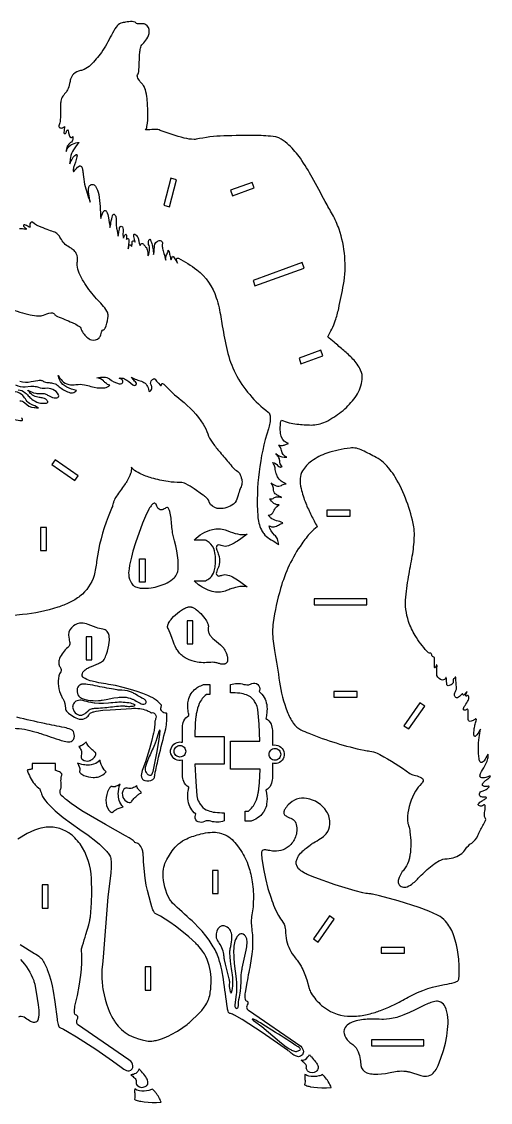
# Model space of a CAD drawing. Extents: x -302 to 369, y -187 to 441.
# Drawn here: x 128 to 369, y -182 to 375 of the extents above; entities that cross this region are included whole.
import ezdxf

# ---------------------------------------------------------------- set-up
doc = ezdxf.new("R2010")
doc.units = 0
doc.header["$MEASUREMENT"] = 0
doc.layers.get('0').update_dxf_attribs({"linetype": 'CONTINUOUS'})

msp = doc.modelspace()

# ---------------------------------------------------------------- linework, layer by layer
for points in [[(208.22, 250.68, -0.040772), (207.74, 252.73, -0.462979), (208.24, 253.35, -0.128791), (208.78, 253.26, -0.049562), (218.21, 247.27, -0.147565), (228.24, 232.89, -0.025581), (229.66, 227.66, -0.013372), (231.35, 218.41, 0.015224), (233.8, 205.63, 0.057868), (238.09, 193.83, 0.111184), (255, 173.87, -0.200682), (256, 172.01, -0.073309), (255.78, 168.2, -0.029023), (255.06, 165.31, 0.090055), (249.55, 120.4, 0.106437), (251.5, 113.24, 0.043726), (252.67, 111.25, 0.097324), (255.64, 108.65, -0.029783), (259.22, 106.4, -0.018141), (260.33, 105.53, 0.085694), (259.74, 108.51, 0.113279), (258.26, 110.55, -0.172395), (255.49, 115.21, 0.15305), (255.9, 115.07, 0.082138), (257.48, 114.76, 0.051844), (258.02, 114.81, 0.06517), (260.32, 115.69, -0.010374), (262.51, 116.82, 0.067193), (259.18, 117.94, -0.126116), (256.24, 119.42, -0.021172), (254.99, 120.7, 0.219053), (257.29, 121.94, 0.049125), (258.02, 123.37, -0.105175), (259.72, 125.46, -0.031883), (260.59, 126.1, -0.144272), (258.15, 126.64, -0.051908), (257.78, 126.93, -0.010503), (255.59, 129.18, 0.144221), (257.53, 129.4, 0.053539), (258.29, 129.91, -0.166104), (260.05, 130.27, -0.03772), (261.78, 129.97, -0.044542), (260.92, 130.38, -0.011487), (259.19, 131.38, -0.240347), (257.78, 133.72, 0.139622), (256.48, 137.44, 0.089887), (259.02, 135.86, 0.217327), (261.8, 136.14, -0.074916), (263.61, 136.91, -0.04447), (264.26, 137, -0.202975), (259.74, 140.61, -0.053822), (259.11, 142.31, -0.017577), (258.49, 145.11, 0.065788), (257.72, 147.23, 0.038588), (257.21, 147.98, -0.213749), (259.9, 146.28, 0.180505), (261.06, 145.61, 0.085795), (261.51, 145.64, 0.055747), (262.19, 145.88, -0.16982), (261, 147.78, -0.029013), (260.94, 148.82, 0.124388), (260.23, 150.8, 0.037477), (258.94, 152.53, 0.172299), (263.25, 150.6, 0.069621), (264.57, 150.72, -0.260544), (261.81, 154.07, 0.145007), (260.28, 156.9, 0.032657), (262, 156.7, 0.101739), (263.6, 157.04, -0.015311), (265.35, 157.77, -0.229171), (261.89, 160.93, -0.079183), (261.26, 163.67, -0.057845), (261.39, 168.39, -0.068263), (261.82, 169.83, 0.086745), (269.8, 167.73, 0.019665), (277.09, 167.26, 0.11819), (284.42, 168.86, 0.027778), (286.75, 170.1, 0.043529), (294.4, 175.58, 0.06709), (300.37, 182.45, 0.10947), (303.4, 190.8, 0.136956), (302.58, 195.55, 0.081604), (298.62, 201.25, 0.024966), (293.88, 205.71, 0.004518), (288.89, 209.91, -0.009427), (285.61, 212.76, 0.05985), (289.52, 220.97, 0.033488), (291.28, 227.34, 0.004868), (293.78, 239.7, 0.12504), (291.46, 268.26, 0.042419), (288.07, 275.76, 0.00249), (284.33, 282.47, -0.002268), (277.68, 294.78, 0.032317), (271.53, 304.75, 0.039698), (265.68, 311.6, 0.056565), (261.69, 314.64, 0.125464), (256.08, 316.17, -0.009386), (251.37, 316.48, 0.014605), (249.01, 316.55, 0.007702), (232.09, 316.28, 0.046505), (217.87, 314.54, -0.040768), (216.83, 314.47, -0.048831), (211.78, 315.19, -0.03478), (199.39, 319.17, 0.10837), (196.89, 319.64, 0.01146), (193.11, 319.38, -0.017336), (191.71, 319.36, 0.129207), (192.5, 321.15, 0.047421), (193, 327.78, 0.025874), (192.58, 335.51, 0.033105), (191.7, 340.16, 0.076913), (190.7, 342.35, 0.036415), (189.61, 343.6, -0.052159), (187.81, 346.14, -0.291498), (187.95, 348.31, 0.100968), (188.38, 349.8, 0.019815), (188.44, 351.58, -0.005973), (188.82, 359.15, -0.016783), (189.17, 361.5, -0.161306), (190.32, 363.66, 0.089163), (192.47, 366.38, 0.127736), (193.73, 370.08, 0.279506), (191.81, 373.68, 0.112324), (190.23, 374.16, 0.051412), (188.34, 374.03, -0.16524), (187.15, 374.24, -0.092947), (186.7, 374.74, 0.125953), (186.28, 375, 0.057677), (184.96, 375.2, 0.067401), (181.53, 374.96, 0.026223), (179.13, 374.38, 0.177324), (176.71, 372.43, 0.037854), (174.23, 368.28, -0.038532), (169.08, 359.38, -0.049801), (163.48, 352.83, -0.077668), (160.15, 350.54, -0.055971), (158.33, 350.01, 0.130894), (154.76, 348.13, 0.127166), (153.23, 345.6, 0.038662), (152.72, 343.24, -0.075245), (151.59, 340.02, -0.030197), (151.01, 339.09, -0.007341), (149.21, 336.8, 0.135954), (148.19, 334.26, 0.026991), (148.09, 333.12), (148.07, 327.93, -0.031564), (147.8, 323.65, -0.056242), (147.21, 321.47, 0.272827), (147.32, 320.76, 0.229465), (148.98, 320.4, 0.099194), (149.44, 320.66, -0.031572), (150, 321.1, -0.080858), (149.92, 319.7, 0.013761), (149.75, 318.22, 0.20006), (149.95, 317.58, 0.432905), (150.71, 317.72, 0.063666), (151.28, 319.11, -0.247859), (151.65, 319.47, -0.082897), (152.04, 318.26, 0.030457), (152.53, 316.51, 0.051747), (152.95, 315.71, 0.306496), (153.66, 315.52, 0.173615), (154.3, 315.98, -0.060536), (154.27, 314.05, -0.169479), (153.68, 313.12, 0.145464), (151.87, 311.51, 0.128949), (150.93, 309.02, 0.052774), (150.95, 308.26, -0.109176), (152.35, 310.86, -0.117563), (154.18, 312.08, -0.084076), (157.62, 312.97, 0.033272), (154.66, 309.18, 0.101105), (153.15, 305.23, 0.029524), (152.82, 301.99, -0.018868), (154.16, 304.73, -0.124912), (155.83, 306.54, -0.133567), (156.32, 306.7, -0.211507), (156.48, 306.59, -0.143071), (156.49, 305.48, -0.009734), (154.77, 299.99, 0.110694), (154.64, 297.93, 0.132252), (154.97, 298.18, -0.063855), (157.55, 300.74, -0.459191), (158.77, 300.49, -0.075498), (159.36, 298.89, -0.027738), (159.73, 296.43, 0.018906), (160.45, 291.45, 0.042026), (163.34, 282.17, -0.016788), (162.53, 286.41, -0.048138), (162.43, 288.91, -0.09246), (162.82, 290.33, -0.227671), (164.19, 291.33, -0.189015), (165.26, 291.03, -0.088625), (165.95, 290.36, -0.11703), (167.69, 286.11, -0.021319), (168.36, 279.92, -0.00174), (168.75, 273.71, -0.062294), (169.99, 277.18, -0.121512), (170.6, 277.81, -0.361151), (171.49, 277.62, -0.073956), (171.68, 277.35, -0.067967), (172.72, 274.1, -0.015404), (173.49, 269.14, 0.039815), (173.87, 270.67, -0.026904), (174.57, 274.48, -0.022071), (174.92, 275.57, -0.271564), (175.42, 276, -0.186502), (175.63, 275.94, -0.174188), (176.55, 274.44, -0.078441), (176.64, 272.65, 0.041838), (176.67, 270.42, 0.021178), (176.97, 268.21), (177.65, 264.55, 0.047984), (177.87, 265.6, 0.008778), (178.31, 268.23, -0.090626), (178.71, 269.39, -0.520928), (179.9, 269.38, -0.126081), (180.23, 268.09, -0.004085), (180.15, 265.19, 0.095126), (180.41, 263.66, -0.045265), (181.02, 264.76, -0.042376), (181.4, 265.39, -0.123571), (181.68, 265.58, -0.31691), (181.83, 265.49, -0.125343), (182.03, 264.68), (181.99, 262.98, -0.149927), (182.51, 263.42, -0.353541), (183, 263.24, -0.139967), (183.15, 262.6, -0.018029), (182.91, 258.06, -0.091352), (183.08, 259.23, -0.081701), (183.32, 259.98, -0.428919), (184.13, 260.08, -0.061096), (184.79, 259.3, -0.016896), (184.92, 261.68, -0.41913), (185.62, 262.27, -0.136339), (185.89, 262.14, -0.037085), (186.51, 261.5, -0.01849), (185.79, 264.52, -0.040065), (185.73, 265.29, -0.535475), (186.3, 265.58, -0.054893), (187.19, 264.91, -0.124886), (188.1, 263.09, -0.009056), (188.46, 261.34, 0.07693), (189.07, 259.79, -0.132825), (189.49, 260.7, -0.352835), (190.28, 260.79, -0.117362), (190.69, 260.44, 0.007817), (191.83, 259.2, -0.158132), (192.84, 256.96, -0.027287), (192.95, 255.48, 0.016373), (193.01, 254.5, 0.070756), (193.44, 255.23, 0.139796), (193.77, 259.13, 0.017005), (193.38, 260.33, -0.232909), (193.95, 263.12, -0.098984), (195.03, 260.81, -0.027964), (195.54, 258.28, -0.008174), (195.92, 255.18, 0.130097), (196.23, 256.33, -0.024215), (196.32, 257.91, -0.00918), (196.37, 259.43, -0.308176), (198.84, 262.4, -0.452621), (200.48, 261.21, -0.047988), (200.42, 260.25, 0.071036), (200.6, 258.29, 0.016355), (201.3, 255.73, -0.004463), (202.19, 252.31, -0.087575), (202.34, 254.45, -0.104557), (202.95, 255.59, 0.158869), (203.49, 257.48, -0.06344), (204.22, 255.4, -0.013544), (204.69, 252.88, 0.155344), (204.93, 252.5, 0.139595), (205.42, 253.33, -0.042289), (205.74, 254.25, -0.17433), (206.27, 253.9, -0.053857), (207.5, 251.89, 0.018107)], [(339.2, 48.76, 0.086356), (338.95, 49.54, 0.337845), (338.57, 49.71, -0.194882), (337.54, 49.88, -0.079992), (336.72, 50.61, -0.042199), (330.67, 58.71, -0.052481), (327.28, 65.94, -0.103803), (325.83, 78.57, -0.01828), (327.5, 90.48, 0.003073), (329.41, 100.93, 0.037001), (330.25, 110.36, 0.040576), (329.92, 114.85, 0.086335), (320.41, 140.36, 0.06807), (314.37, 147.9, 0.06038), (310.65, 150.55, -0.000932), (303.55, 154.18, 0.141066), (297.11, 155.39, 0.050121), (285.2, 152.72, 0.06881), (277.31, 148.67, 0.095874), (272.64, 143.65, 0.122932), (271.45, 139.67, 0.069334), (271.92, 134.46, 0.042064), (274.29, 126.99, 0.023047), (277.15, 120.71, 0.002463), (280.17, 114.85, 0.039646), (276.86, 111.79, 0.037624), (272.26, 106.03, 0.083391), (261.31, 82.92, 0.033792), (257.56, 65.46, 0.067328), (257.55, 55.8, 0.010804), (258.28, 51.02, -0.005879), (260.79, 34.75, 0.051129), (264.73, 19.52, 0.061528), (267.91, 13.49, 0.120391), (271.86, 10.09, -0.003044), (275.84, 8.35, 0.042915), (304.38, -0.44, 0.030365), (307.35, -0.83, -0.07845), (311.13, -1.96, -0.016281), (312.51, -2.64, -0.037843), (327.84, -12.34, 0.05744), (329.38, -13.12, 0.029234), (330.85, -13.47, -0.063016), (334, -14.63, -0.447657), (334.51, -16.88, -0.070386), (333.88, -17.63, 0.081348), (330.83, -21.51, 0.099098), (326.7, -34.43, 0.075183), (326.85, -37.71, 0.019962), (327.31, -39.26, -0.041804), (327.96, -42.45, -0.068183), (328, -54.49, -0.017113), (327.62, -56.58, -0.099956), (325.51, -61.04, 0.006711), (324.04, -63, 0.064491), (322.03, -66.99, 0.166516), (322.06, -69.19, 0.225805), (324.02, -70.84, 0.161223), (326.49, -70.76, 0.089089), (329.71, -68.84, 0.021989), (333.77, -64.86, -0.033319), (340.21, -59.19, -0.027573), (342.86, -57.46, -0.114948), (347.1, -56.32, 0.170905), (354.69, -53.59, 0.075307), (356.67, -51.33, -0.108607), (359.77, -48.26, 0.135637), (362.97, -44.4, -0.011252), (364.08, -41.76, -0.030948), (365.51, -39.28, 0.035434), (366.89, -36.6, 0.194784), (366.95, -35.52, 0.078382), (366.54, -34.99, -0.148321), (366.3, -34.14, -0.04338), (366.7, -31.02, 0.054055), (366.77, -29.2, 0.320944), (366.32, -28.59, 0.237531), (365.85, -28.74, -0.2564), (363.72, -29.1, -0.162597), (363.11, -28.59, -0.258488), (363.13, -28.18, -0.09509), (364.04, -27.24, -0.031192), (365.49, -26.27, 0.013014), (367.1, -25.25, 0.081454), (367.46, -24.9, 0.232193), (367.47, -24.76, 0.137334), (367.13, -24.67, -0.062668), (364.8, -24.49, -0.056573), (364.31, -24.29, -0.204894), (363.81, -23.4, -0.14375), (363.91, -22.3, -0.179055), (364.68, -21.68, 0.006521), (366.57, -21.02, 0.159185), (368.72, -19.27, 0.237216), (368.7, -19.08, 0.191124), (368.23, -19.01, -0.05313), (366.43, -19.18, -0.269455), (365.39, -18.54, -0.217237), (365.4, -17.79, -0.068876), (365.94, -16.96, -0.045572), (367.26, -15.77, 0.011009), (368.75, -14.6, 0.043771), (369.31, -14.07, 0.150407), (369.39, -13.8, 0.289985), (369.31, -13.72, 0.175728), (368.73, -13.79, -0.053935), (366.38, -14.58, -0.089763), (364.93, -14.58, -0.148469), (364.22, -14.12, -0.096531), (364.05, -13.78, -0.109293), (364.19, -12.84, -0.053312), (364.84, -11.44, 0.004604), (367.09, -7.45, 0.053511), (368.15, -4.64, 0.075411), (368.32, -2.5, 0.271934), (367.99, -2.69, -0.030385), (366.16, -5.81, -0.092341), (365.32, -6.62, -0.142053), (364.64, -6.78, -0.183072), (364.25, -6.56, -0.144834), (363.54, -4.84, -0.067129), (363.62, 6.15, -0.004602), (364.29, 10.49, -0.041938), (362.41, 7.49, -0.02449), (361.9, 6.92, -0.072328), (361.53, 6.66, -0.41057), (360.99, 6.94, -0.130269), (360.83, 8.19, -0.027395), (361.06, 9.55, 0.062135), (361.13, 10.75, -0.061353), (361.64, 13.07, 0.031194), (361.88, 14.3, -0.033644), (362.18, 15.36, 0.64095), (361.77, 15.7, -0.016149), (360.45, 14.9, -0.044291), (359.54, 14.51, -0.187926), (358.55, 14.57, -0.147354), (358.18, 14.96, -0.099038), (357.91, 15.99, -0.036594), (358, 18.51, 0.035722), (358.01, 19.97, 0.119773), (357.73, 20.65, 0.214699), (357.49, 20.73, 0.118191), (356.87, 20.47, -0.083252), (356.18, 20.24, -0.505904), (355.5, 21.06, -0.092778), (355.92, 22.06, 0.003161), (357.69, 24.76, 0.112099), (358.37, 26.65, 0.148471), (358.15, 27.55, 0.326869), (357.54, 27.75, 0.046284), (357.02, 27.54, -0.666499), (356.69, 27.9, -0.012637), (357.23, 29.32, 0.035099), (357.36, 29.83, 0.01044), (356.16, 28.41, -0.104102), (355.66, 28.07, -0.496762), (355.22, 28.43, 0.64235), (354.84, 28.6, 0.039343), (353.48, 27.36, -0.099094), (352.38, 26.62, -0.208673), (351.57, 26.72, -0.240867), (350.92, 28.3, -0.130699), (351.38, 29.88, 0.16417), (351.95, 32.32, -0.041162), (351.64, 36.63, 0.075174), (351.58, 37.13, 0.085682), (351.48, 37.35, 0.237243), (351.34, 37.28, -0.113095), (350.68, 36.64, 0.287432), (350.28, 35.17, -0.265086), (349.64, 33.64, -0.144657), (347.72, 32.84, -0.387544), (347.05, 33.36, -0.036245), (346.86, 35.03, -0.018682), (346.75, 36.58, 0.119524), (346.56, 37.14, 0.125931), (346.4, 36.97, -0.361933), (344.75, 35.8, -0.325859), (341.9, 38.14, -0.055794), (341.82, 38.76, -0.009752), (341.91, 43.05, 0.093109), (341.74, 43.69, 0.252178), (341.6, 43.51, 0.029117), (341.25, 42.83, -0.123455), (340.93, 42.06, -0.243845), (340.77, 42.02, -0.247592), (340.59, 42.39, -0.014941), (340.58, 45.17, 0.008216), (340.58, 47.46, -0.279785), (339.4, 48.23, -0.066013)], [(197.2, 126.38, 0.21732), (196.63, 126.89, 0.21732), (195.87, 126.8, 0.097879), (194.65, 125.59, 0.035971), (193.26, 123.34), (192.27, 121.39), (190.27, 116.74), (186.63, 106.54), (185.3, 102.17), (184.51, 99.08), (183.62, 94.98), (183.29, 93.16, 0.087543), (183.28, 89.01, 0.129432), (185.32, 84.77, 0.107896), (186.69, 83.86, 0.070374), (189.1, 83.23, 0.066219), (194.62, 83.35, 0.080471), (202.87, 85.88, 0.075776), (206.52, 88.45, 0.092825), (208.12, 90.84, 0.044216), (208.39, 91.78, 0.049524), (208.67, 95.43), (208.58, 97.58), (208.34, 99.91), (207.95, 102.37), (207.43, 104.92), (206.79, 107.53), (205.98, 110.3, -0.034943), (205.73, 111.64, -0.002177), (204.92, 119.25, 0.032122), (204.27, 122.75, 0.058736), (203.65, 124.24, 0.118694), (203.15, 124.73, 0.282715), (202.31, 124.63, -0.084465), (200.44, 123.53, -0.311209), (198.37, 124.2, -0.057135), (198.03, 124.7), (197.66, 125.41, 0.030593)], [(216.8, 107.92, -0.137942), (226.33, 113.44, -0.136379), (232.86, 113.18, 0.024005), (237.94, 111.38, 0.085593), (242.73, 110.81, 0.030997), (244.2, 111.01), (240.83, 108.54), (239.11, 107.35, -0.015444), (236.83, 105.97, -0.069504), (233.64, 104.78, -0.147106), (230.83, 105.14, 0.043035), (229.59, 105.44, 0.275288), (228.56, 104.93, 0.187531), (228.24, 103.86, 0.049446), (228.35, 103.34, 0.007367), (229.28, 100.92, -0.124061), (229.64, 95.22, -0.034628), (229.3, 93.92, 0.016532), (228.28, 91.3, 0.346007), (229.08, 89.48, 0.15317), (229.71, 89.43, 0.060378), (231.24, 89.88, -0.154569), (234.18, 89.93, -0.066404), (237.42, 88.54), (239.11, 87.49), (240.83, 86.31), (244.2, 83.84, 0.107399), (239.06, 83.73, 0.034356), (235.24, 82.58, -0.005535), (232.86, 81.66, -0.144527), (226.17, 81.48, -0.114737), (218.22, 85.66, -0.021255), (216.84, 86.92), (222.62, 86.92, 0.057297), (225, 88.47, 0.1439), (227.18, 91.91, 0.051329), (227.72, 94.67, 0.080463), (227.32, 102.35, 0.172422), (224.5, 106.76, 0.033523), (222.62, 107.92)], [(153.7, 62.77, 0.265864), (152.24, 57.63, -0.021325), (152.8, 55.07, -0.279523), (151.81, 52.59, 0.131145), (147.53, 46.86, 0.087249), (147.11, 44.41, 0.119528), (147.6, 42.71, -0.067133), (148.27, 41.28, -0.222096), (148.12, 40.02, 0.101464), (147.22, 38.01, 0.176458), (148.54, 27.43, 0.017902), (149.35, 25.93, -0.12328), (150.52, 21.36, 0.210939), (151.48, 19.35, 0.089439), (157.63, 15.54, 0.075611), (160.1, 15.83, 0.141549), (162.17, 17.23, 0.034904), (162.91, 18.31, -0.122071), (163.69, 18.88, -0.051429), (165.24, 19.42, -0.03311), (169.85, 20.18), (173.51, 20.5), (184.55, 21.12, -0.069788), (188.84, 21.06, -0.051591), (192.25, 20.2, -0.045609), (194.03, 19.32, 0.070309), (194.57, 18.98, 0.111182), (194.94, 18.93), (195.46, 19.01, -0.202789), (196.18, 18.71, -0.085052), (197.08, 17.56, -0.184723), (197.12, 16.12, 0.016251), (196.6, 14.5, 0.040121), (196.58, 13.52, -0.030737), (196.27, 10.32, -0.0172), (195.81, 7.83), (194.93, 4.09), (193.87, 0.32), (191.73, -6.31), (190.37, -10.01, 0.099809), (189.62, -13.5, 0.109207), (189.99, -14.96, 0.205628), (191.39, -16.03, 0.208435), (195.58, -15.5, 0.248484), (196.45, -13.97, -0.012531), (196.84, -11.72, -0.002973), (198.53, -3.99, -0.001302), (202.21, 10.65, 0.052258), (202.71, 14.63), (202.71, 18.51, 0.222753), (202.66, 18.69, 0.222753), (202.48, 18.77, -0.273665), (200.24, 19.71, -0.080036), (199.76, 20.57, -0.171922), (199.9, 22.14, 0.11003), (199.98, 22.81, 0.137324), (199.84, 23.08, 0.047058), (196.3, 26.15, 0.041018), (194.77, 27.01), (192.9, 27.85), (190.45, 28.84), (187.49, 29.89), (184.09, 30.96), (180.35, 31.99), (176.33, 32.89, -0.001165), (166.54, 34.61), (164.31, 35.15, -0.055267), (160.65, 36.5, -0.089319), (159.46, 37.44, -0.217651), (159.18, 38.66, -0.170562), (160.28, 40.67, -0.067985), (162.11, 41.97, -0.023828), (163.9, 42.84), (167.57, 44.34, 0.06274), (169.63, 45.46, 0.097923), (170.46, 46.43, 0.046786), (171.69, 49.12, 0.061025), (173.14, 55.24, 0.069971), (173, 58.77, 0.10968), (172.07, 60.8, 0.193431), (169.82, 62.01, -0.048841), (166.41, 62.87), (162.25, 64.41, 0.074685), (158.86, 65.14, 0.184525), (154.63, 63.65, 0.032865)], [(156.56, 29.67, 0.235984), (158.01, 26.98, 0.067837), (159.61, 26.15, 0.044997), (162.13, 25.48, 0.06628), (167.53, 25.2, 0.018227), (169.54, 25.43), (171.5, 25.77), (175.43, 26.54), (177.46, 26.84, -0.040379), (180.65, 26.99, -0.089621), (184.97, 26, -0.023478), (186.32, 25.36, 0.010201), (188.99, 23.8, 0.085271), (190.28, 23.31, 0.177386), (191.65, 23.49, 0.212729), (192.16, 24.21, 0.212729), (191.97, 25.07, 0.13471), (190.85, 26.05, 0.014065), (189.85, 26.52, -0.025067), (187.2, 28.1, 0.025747), (185.39, 29.12, 0.11332), (179.59, 30.5, -0.027483), (177.17, 30.7), (174.24, 31.17, 0.001845), (164.59, 33.07), (161.84, 33.51, 0.022584), (160.17, 33.66, 0.06903), (158.79, 33.58, 0.071512), (158.42, 33.44, 0.116018), (156.94, 32.19, 0.169714), (156.51, 30.42, 0.013174)], [(217.24, -7.65), (217.62, -16.5), (218.25, -23.99, 0.102496), (219.35, -27.17, 0.030802), (220.6, -29.07, 0.13947), (224.06, -31.55, 0.060504), (227.62, -32.38, 0.031161), (232.34, -32.62), (232.34, -36.88, -0.157017), (225.46, -37.01, 0.035508), (223.89, -36.73, 0.137191), (222.1, -37.11, -0.223616), (218.97, -37.36, -0.331314), (217.35, -34.61, -0.077159), (217.67, -33.24, -0.196314), (213.73, -26.54, -0.079424), (213.81, -21.18, -0.019507), (214.16, -19.41, -0.181595), (211.49, -16.48, -0.077993), (210.79, -13.35), (210.81, -5.57, -0.410058), (204.91, -2.31, -0.410058), (208.08, 3.64, -0.144622), (210.81, 3.68), (210.79, 11.46, -0.081971), (211.54, 14.72, -0.173688), (214.16, 17.52, -0.020262), (213.71, 19.96, -0.085073), (213.87, 25.45, -0.178805), (217.81, 31.46, -0.058275), (220.22, 32.88, -0.023841), (221.67, 33.47), (224.84, 33.47), (224.84, 28.29), (223.17, 28.29, 0.131685), (219.49, 23.63, 0.059206), (218.05, 18.88, 0.01486), (217.73, 16.94), (217.41, 13.77), (217.16, 6.68), (232.34, 6.68), (232.34, -7.65)], [(250.69, 4.21), (250.31, 13.06), (249.68, 20.55, 0.1025), (248.57, 23.73, 0.030814), (247.33, 25.63, 0.13946), (243.87, 28.11, 0.060505), (240.31, 28.94, 0.031162), (235.59, 29.18), (235.59, 33.44, -0.157018), (242.47, 33.57, 0.035507), (244.04, 33.29, 0.137191), (245.83, 33.67, -0.223615), (248.96, 33.92, -0.331314), (250.58, 31.17, -0.077174), (250.26, 29.8, -0.196317), (254.2, 23.1, -0.070376), (254.24, 18.64, -0.029264), (253.77, 15.97, -0.181612), (256.44, 13.04, -0.078004), (257.14, 9.9), (257.12, 2.13, -0.410051), (263.02, -1.13, -0.410051), (259.85, -7.08, -0.144562), (257.12, -7.12), (257.14, -14.9, -0.081963), (256.39, -18.16, -0.173695), (253.77, -20.96), (254.1, -22.6, -0.082908), (254.18, -28.25, -0.161539), (251.18, -34, -0.087486), (247.71, -36.32, -0.023841), (246.26, -36.91), (243.09, -36.91), (243.09, -31.73), (244.76, -31.73, 0.131684), (248.44, -27.07, 0.059206), (249.88, -22.32, 0.01486), (250.19, -20.38), (250.52, -17.21), (250.77, -10.13), (235.59, -10.13), (235.59, 4.21)], [(154.28, 22.28, 0.139088), (154.63, 20.36, 0.182914), (156.91, 17.95, 0.21481), (159.66, 17.97, 0.085615), (161.07, 18.84), (162.19, 19.95, -0.145043), (164.56, 21.11, -0.045201), (166.56, 21.31, 0.017233), (170.77, 21.6, -0.005375), (178.93, 22.43, -0.038982), (180.88, 22.45, -0.022518), (181.67, 22.32, 0.03454), (183.06, 22.22, 0.048087), (185.44, 22.4, 0.099294), (186.27, 22.66, 0.302494), (186.4, 22.87, 0.302494), (186.26, 23.07, 0.073937), (185.61, 23.37, 0.033036), (184.18, 23.78, 0.040155), (180.26, 24.28, 0.025675), (177.24, 24.29, 0.005931), (172.78, 23.9), (170.12, 23.76), (167.77, 23.73), (165.73, 23.79), (165.26, 23.83, -0.030423), (163.71, 24.12, 0.003077), (159.5, 25.24, 0.07682), (157.9, 25.41, 0.157631), (155.43, 24.45, 0.186815)], [(197.11, 4.16, -0.021446), (196.41, 2.33, -0.003771), (193.32, -4.45), (192.41, -6.71, 0.031438), (191.79, -8.77, 0.079162), (191.61, -10.67, 0.162267), (192.12, -11.96, 0.107565), (193.38, -13.16, 0.385849), (195.02, -12.87, 0.11701), (195.72, -11.32), (197.71, -1.14), (198.82, 5.28), (199.16, 7.71, 0.034914), (199.27, 9.21, 0.07268), (199.19, 9.97, 0.242214), (199.17, 10.05, 0.242214), (199.1, 10.07, 0.203353), (198.96, 9.89, 0.037436), (198.7, 9.24)], [(157.46, 1.45, -0.081282), (158.58, -0.39, -0.12875), (158.81, -2.45, 0.0373), (158.64, -3.79, 0.254621), (159.4, -5.23, 0.215209), (162.79, -5.91, 0.088697), (164.17, -5.2, 0.1127), (165.85, -3.41, 0.173392), (166.15, -2.02, 0.199126), (165.75, -1.37, 0.014547), (163.93, 0.12, -0.103447), (161.53, 3.13, -0.020105), (161.28, 3.71, 0.192219), (160.66, 3.43, -0.024014), (159.46, 2.37, -0.117327)], [(209.51, -3.94, -0.414214), (206.51, -0.94, -0.414214), (209.51, 2.06, -0.414214), (212.51, -0.94, -0.414214)], [(258.42, 0.5, -0.414214), (261.42, -2.5, -0.414214), (258.42, -5.5, -0.414214), (255.42, -2.5, -0.414214)], [(145.39, -10.81), (145.39, -7.16), (133.39, -7.16), (133.39, -10.16, 0.016681), (131.64, -10.46, 0.0277), (130.89, -10.67, 0.090869), (134.55, -17.77, 0.059497), (136.59, -19.77, 0.029402), (137.28, -20.22, 0.011973), (138.22, -22.94, 0.092969), (141.15, -27.51, -0.011755), (143.46, -29.92), (145.33, -31.7), (147.31, -33.4), (149.36, -35.04), (157.95, -41.23), (162.21, -44.24), (166.23, -47.3), (168.1, -48.88), (169.86, -50.51), (171.48, -52.19, -0.019048), (172.94, -53.94, -0.111923), (173.88, -56.2, -0.048021), (174.17, -58.84, -0.018169), (174.16, -60.66), (173.95, -63.7), (172.46, -76.05), (169.93, -107.04), (169.56, -110.82), (169.35, -113.5), (169.28, -116.66, 0.041017), (169.99, -124.31), (170.43, -126.48), (170.99, -128.74), (171.7, -131.09), (172.56, -133.52, 0.038557), (174.97, -138.74, 0.018951), (176.06, -140.48), (176.96, -141.72, 0.11649), (184.54, -147.78, 0.018127), (186.24, -148.52), (188.09, -149.18), (190.09, -149.75), (192.26, -150.23, 0.08582), (196.01, -150.23, 0.033697), (198.41, -149.71), (200.08, -149.17, 0.034571), (205.07, -146.97), (208.19, -145.21), (210.95, -143.42), (213.2, -141.78, 0.020864), (214.78, -140.46), (219.29, -136.15, 0.059321), (222.87, -131.64, 0.095561), (225.17, -125.15, 0.082613), (224.97, -112.92, 0.137205), (219.2, -101.51, 0.018997), (217.66, -99.91), (214.03, -96.58), (210.53, -93.66), (207.24, -91.15), (204.25, -89.05), (199.46, -86.02), (196.84, -84.52, -0.123276), (196.19, -83.83, -0.044244), (195.59, -82.64, -0.020774), (195.03, -81.07), (194.5, -79.27), (192.78, -72.63, -0.022026), (192.44, -71.42), (192.14, -69.96), (191.62, -66.42), (190.8, -57.88, 0.029941), (190.53, -53.44, 0.038581), (190.08, -51.46, 0.121425), (188.37, -48.86, 0.153413), (186.3, -47.95, 0.120739), (185.83, -47.35, 0.035253), (184.84, -46.56), (183.37, -45.59), (181.49, -44.47), (171.12, -38.7), (159.01, -31.62), (153.51, -27.89), (151.11, -26.03, -0.018201), (149.02, -24.19, -0.294844), (147.79, -21.51, -0.056133), (148.3, -19.73, 0.079555), (148.34, -19.37, 0.229137), (148.27, -19.23, 0.023814), (148.24, -16.18, -0.087767), (148.86, -12.87, 0.165155), (146.9, -11.32, 0.027083)], [(156.76, -7.15, -0.04501), (157.82, -9.29, -0.115782), (158.04, -10.48, -0.076647), (157.81, -11.21, 0.203065), (157.91, -11.94, 0.088211), (160.09, -13.35, 0.096349), (164.76, -14.44, 0.022647), (166.26, -14.36, 0.208485), (171.47, -11.53, 0.064212), (171.29, -11.29, -0.121384), (169.02, -7.82, -0.032309), (168.35, -5.58, -0.172453), (163.72, -7.96, -0.067449), (160.5, -7.98, -0.021191), (159.05, -7.74, -0.021822)], [(178.65, -17.98, -0.032564), (176.73, -18.98, -0.079264), (175.53, -19.32, -0.116069), (174.98, -19.22, 0.109647), (174.38, -19.04, 0.217479), (173.68, -19.4, 0.068843), (172.91, -20.54, 0.118722), (171.4, -26.16, 0.166644), (172.96, -31.25, 0.062007), (174.42, -32.76, -0.051731), (176.34, -31.15, -0.053446), (178.17, -30.25, -0.028737), (180.3, -29.59, -0.135304), (178.29, -26.35, -0.077361), (177.78, -22.89, -0.08803)], [(187.29, -18.63, -0.100229), (185, -19.93, -0.126472), (182.59, -19.97, 0.108116), (181.81, -19.87, 0.185525), (180.69, -20.55, 0.286057), (180.19, -24.7, 0.174714), (182.68, -27.17, 0.157448), (183.96, -27.36, 0.203958), (184.5, -27.01, -0.036887), (185.78, -25.37, -0.048581), (187.79, -23.42, -0.087917), (189.33, -22.58, 0.317783), (189.59, -22.3, 0.198234), (189.4, -21.93, 0.014184), (188.38, -20.89, -0.136467), (187.36, -19.09, -0.039573)], [(353.21, -117.9, 0.017848), (353.36, -114.58), (353.27, -110.41, 0.018689), (352.84, -105.71), (352.47, -103.27), (351.97, -100.81), (351.34, -98.37), (350.57, -96, 0.078938), (346.99, -89.34, 0.079268), (343.52, -86.15, 0.029897), (342.16, -85.39), (337.71, -83.43), (332.66, -81.49), (321.93, -77.96), (312.36, -75.39), (308.77, -74.64, 0.023061), (306.83, -74.37, -0.029704), (305.27, -74.23), (303.77, -73.94), (299.77, -72.94), (289.4, -69.76), (279.06, -66.06), (275.1, -64.4, -0.018641), (273.08, -63.4, -0.071364), (270.62, -61.5, -0.304703), (269.83, -56.36, -0.051703), (270.62, -54.9, -0.053868), (272.85, -52.29, -0.019721), (274.48, -50.83), (276.52, -49.26, -0.021269), (278.28, -48.11, 0.009283), (281.96, -45.92, 0.073045), (284.84, -43.49, 0.165083), (286.76, -38.53, 0.164843), (285.01, -31.92, 0.21008), (274.78, -25.22, 0.248826), (265.3, -28.54, 0.057307), (263.47, -30.95, 0.123839), (263, -32.56, 0.224668), (263.73, -33.98, 0.058903), (264.65, -34.57, -0.002021), (267.39, -35.78, -0.14042), (268.81, -37.16, -0.165606), (269.47, -43.66, -0.142289), (266.59, -48.96, -0.228079), (257.96, -52.41, -0.034956), (255.15, -52.04, 0.024927), (253.27, -51.79, 0.07452), (252.36, -51.91, 0.287835), (251.56, -52.95, 0.053318), (251.52, -53.71, 0.023731), (251.8, -57.21), (252.47, -61.56), (253.5, -66.46), (254.83, -71.61), (256.43, -76.73, 0.017991), (258.26, -81.5), (259.25, -83.67), (260.28, -85.64, 0.045572), (262.57, -89.01, -0.105751), (263.5, -91.11, -0.019342), (263.68, -92.02, 0.005625), (264.27, -97.22, 0.131482), (268.02, -106.3, -0.004437), (269.86, -108.61), (270.96, -110.18), (271.89, -111.72, -0.056939), (274.84, -118.75), (276.1, -123.23, 0.061334), (277.09, -125.66, 0.068737), (282.48, -131.96, 0.16348), (295.86, -137.47, 0.060888), (303.32, -137.12, 0.038941), (310.02, -135.53, 0.013577), (312.89, -134.55), (317.03, -132.87), (321.4, -130.79, -0.001414), (329.05, -126.67), (331.94, -125.31), (334.67, -124.19), (337.25, -123.28), (339.66, -122.54), (341.9, -121.96), (345.83, -121.13, 0.021378), (350.82, -120.13, 0.069726), (352.4, -119.45, 0.255179)], [(271.75, -153.01, -0.198538), (273.09, -155.88, -0.487946), (270.05, -158.33, -0.093198), (268.19, -157.54, -0.040915), (266.42, -156.16, 0.011558), (264.94, -155.03), (261.54, -152.58), (251.78, -145.85), (241.57, -139.28), (237.6, -137.04, 0.038687), (235.55, -136.12, -0.017734), (235, -135.97, -0.171911), (234.59, -135.54, -0.063687), (234.19, -134.44, -0.01702), (233.96, -133.38, 0.000471), (231.93, -118.42), (231.04, -113.69, 0.026082), (229.49, -107.79, 0.056429), (226.2, -100.85), (224.57, -98.37), (222.8, -96), (220.92, -93.74), (218.98, -91.6), (217.01, -89.59, 0.002655), (206.81, -80.23), (205.75, -79.16, -0.05275), (204.36, -77.32, -0.138416), (200.87, -64.05, -0.066522), (201.55, -59.6, -0.059569), (202.74, -56.78), (204.13, -54.42), (205.49, -52.34, -0.139066), (213.08, -46.02, -0.047939), (220.27, -43.57, -0.047425), (225.16, -42.74, -0.046933), (228.73, -42.8, -0.16305), (236.33, -46.49, -0.042193), (239.13, -49.69), (240.89, -52.17, -0.068805), (244.85, -60.32, -0.0443), (246.75, -68.26), (247.19, -72.01), (247.38, -75.83), (247.31, -79.7, -0.021287), (247.17, -81.21, -0.006937), (246.47, -85.18, 0.03843), (246.26, -88.86), (246.39, -91.45, 0.003125), (246.82, -95.6, -0.014061), (246.93, -97.31), (246.95, -100), (246.81, -102.76), (246.53, -105.57), (245.69, -111.19, -0.004565), (243.72, -121.33), (243.06, -125.28, 0.052036), (242.93, -128.13, 0.124672), (243.28, -129.19, 0.133976), (243.7, -129.51, -0.170551), (244.43, -130.19, -0.195473), (244.43, -131.09, 0.007988), (243.95, -132.37, 0.301073), (244.48, -134.2, 0.030202), (244.81, -134.48)], [(231.56, -90.88, 0.18777), (230.03, -91.46, 0.251973), (228.1, -96.47, 0.067839), (228.48, -97.75, 0.01119), (228.93, -98.63, 0.007632), (230.53, -101.27, -0.08187), (231.8, -104.82, -0.023279), (232.05, -106.55, 0.019737), (232.33, -108.54), (232.76, -110.62), (234.73, -118.21, -0.050242), (235.01, -120.04), (234.92, -121.29, 0.070099), (235.37, -124.87, 0.093951), (235.67, -125.45, 0.256796), (235.87, -125.5, 0.256796), (236.02, -125.35, 0.073931), (236.28, -124.69, 0.047089), (236.69, -122.24, 0.053403), (236.58, -116.27, 0.005948), (235.87, -111.85), (235.53, -109.21), (235.32, -106.86), (235.23, -104.83, -0.047212), (235.43, -102.69, 0.018221), (236.17, -98.1, 0.056503), (236.16, -95.44, 0.110894), (235.17, -92.76, 0.205308), (232.31, -90.97, 0.02926)], [(237.26, -102.18), (237.18, -104.4), (237.21, -106.46, 0.018775), (237.52, -110.32), (238.53, -118.21), (238.68, -120.36), (238.7, -122.46, -0.019746), (238.48, -126.32), (237.83, -131.7, 0.194923), (238.19, -133.25, 0.236477), (238.74, -133.5, 0.236477), (239.27, -133.21, 0.140834), (239.66, -131.7, -0.025456), (239.73, -130.24), (239.91, -128.87, 0.005447), (240.66, -124.49, 0.013023), (240.96, -122.05), (241.07, -120.08, 0.012442), (241.03, -117.49, -0.03791), (241.28, -114.71, -0.012688), (241.61, -112.83), (243.01, -106.53), (243.64, -103.43, 0.029673), (244.08, -99.96, 0.058972), (243.92, -97.63, 0.219938), (242.07, -95.23, 0.283499), (239.87, -95.55, 0.106317), (238.58, -97.09, 0.086147), (237.44, -100.54, 0.026495)], [(294.04, -146.42, 0.184796), (296.5, -150.63, 0.011272), (298.54, -152.13, -0.136438), (301.37, -155.87, -0.060754), (302.42, -159.92, -0.002202), (302.76, -162.93, 0.268236), (305.7, -166.63, 0.072184), (308.44, -167.28, 0.020507), (309.86, -167.37), (311.5, -167.36), (313.36, -167.23), (315.45, -166.98), (317.8, -166.6, -0.008957), (321.41, -165.9, -0.073919), (326.01, -165.92, -0.020665), (327.69, -166.25), (333.55, -168.01, 0.078552), (336.54, -168.45, 0.192819), (339.95, -166.89, 0.075284), (341.81, -164.23, 0.019187), (342.43, -162.93), (343.95, -159.1), (345.21, -155.24), (346.2, -151.43), (346.93, -147.76), (347.39, -144.31, 0.0445), (347.53, -138.11, 0.088801), (346.09, -132.64, 0.158263), (343.9, -130.3, 0.141326), (341.59, -129.85, 0.071918), (338.66, -130.49, 0.017479), (337.34, -131), (335.16, -132), (330.32, -134.43), (327.68, -135.69), (324.9, -136.88, -0.059175), (317.44, -138.94), (315.87, -139.11), (314.27, -139.18), (313.46, -139.17, 0.016764), (307.98, -139.01, 0.054493), (300.2, -139.97, 0.071405), (296.27, -141.59, 0.153996), (294.2, -143.98, 0.153944)], [(251.61, -142.84), (260.85, -150.62), (263.56, -152.73, 0.02591), (266.55, -154.74, 0.046487), (268.44, -155.61, 0.112375), (269.52, -155.71, 0.074653), (271.22, -155.05, 0.249416), (271.54, -154.59, 0.249416), (271.34, -154.08, 0.067065), (270.39, -153.33, -0.000763), (258.78, -145.84), (251.72, -141.44, 0.008864), (248.56, -139.62, 0.029286), (247.48, -139.13, 0.017315), (246.77, -138.97, 0.371605), (246.67, -139.04, 0.371605), (246.72, -139.16, 0.060439), (247.32, -139.68)], [(271.93, -160.11, 0.286237), (275.46, -158.5, 0.050997), (276.17, -157.2, 0.031807), (277.22, -158.53, -0.014275), (279.33, -161.01, -0.052568), (280.37, -162.58, -0.130939), (280.68, -164.25, -0.234821), (279.7, -166.01, -0.347976), (275.53, -166, -0.180923), (274.67, -164.65, -0.132438), (274.65, -163.79, 0.225234), (274.27, -162.38, 0.028714), (274.01, -162.1, -0.009759), (272.52, -160.74, -0.020556)], [(184.27, -167.66, 0.092325), (184.74, -168.17, -0.045453), (186.45, -169.65, -0.239617), (186.97, -171.79, 0.265859), (187.8, -173.49, 0.277167), (191.6, -173.84, 0.122878), (192.76, -172.82, 0.19391), (192.99, -171.17, 0.125591), (192.01, -168.86, 0.018137), (189.64, -166.11, -0.035402), (188.53, -164.65, -0.163667), (186.78, -166.99, -0.158613)], [(282.87, -167.61, -0.085082), (281.08, -168.34, -0.12209), (275.85, -168.37, -0.084083), (273.92, -167.54, 0.05386), (273.84, -168.86, -0.013352), (273.95, -171.28, -0.090282), (273.73, -172.84, 0.073471), (274.91, -173.37, 0.031638), (276.84, -173.87), (278.49, -174.14), (280.41, -174.34), (282.57, -174.46), (284.94, -174.46), (287.48, -174.34, 0.047604), (285.92, -171.25, 0.043066), (284.02, -168.68, 0.057224)], [(186.26, -175.02, 0.045079), (186.17, -176.6, -0.014027), (186.31, -178.88, -0.102561), (186.07, -180.3, 0.095231), (187, -180.81, 0.04582), (189.32, -181.4), (191.08, -181.66), (193.07, -181.85), (195.23, -181.95), (197.51, -181.95), (199.85, -181.84, 0.079155), (197.01, -176.88, 0.038273), (195.78, -175.55, 0.028104), (195.22, -175.09, -0.07409), (193.53, -175.79, -0.117318), (188.62, -176, -0.09951)]]:
    msp.add_lwpolyline(points, format="xyb", close=True)
for points in [[(204.9, 294.51), (201.23, 280.59), (204.13, 279.82), (207.8, 293.74)], [(235.51, 288.25), (236.54, 285.43), (247.81, 289.53), (246.79, 292.35)], [(247.15, 241.75), (248.17, 238.93), (273.55, 248.17), (272.52, 250.99)], [(270.84, 201.69), (271.86, 198.88), (283.14, 202.98), (282.11, 205.8)], [(157.07, 141.12), (145.24, 149.33), (143.53, 146.86), (155.36, 138.65)], [(297.15, 120.32), (297.15, 123.32), (285.15, 123.32), (285.15, 120.32)], [(140.72, 114.49), (137.72, 114.49), (137.72, 102.49), (140.72, 102.49)], [(191.68, 86.2), (188.68, 86.2), (188.68, 98.2), (191.68, 98.2)], [(232.88, 50.81), (233.29, 49.87), (233.61, 48.99), (233.74, 48.58), (233.85, 48.17), (233.94, 47.78), (234, 47.41), (234.05, 47.06), (234.08, 46.72), (234.08, 46.39), (234.07, 46.24), (234.06, 46.09), (234.05, 45.94), (234.03, 45.8), (234, 45.67), (233.97, 45.54), (233.93, 45.41), (233.89, 45.29), (233.84, 45.17), (233.79, 45.06), (233.73, 44.95), (233.67, 44.85), (233.6, 44.75), (233.53, 44.66), (233.45, 44.57), (233.37, 44.49), (233.28, 44.41), (233.18, 44.34), (233.09, 44.28), (232.98, 44.22), (232.87, 44.16), (232.76, 44.11), (232.64, 44.07), (232.51, 44.03), (232.38, 44), (232.25, 43.97), (232.11, 43.95), (231.97, 43.94), (231.81, 43.93), (231.66, 43.93), (231.5, 43.93), (231.33, 43.94), (230.99, 43.98), (230.62, 44.04), (230.23, 44.13), (229.83, 44.24), (229.4, 44.38), (228.97, 44.53), (228.55, 44.64), (228.14, 44.74), (227.74, 44.81), (227.35, 44.86), (226.96, 44.9), (226.2, 44.93), (225.45, 44.91), (224.7, 44.87), (223.13, 44.75), (222.29, 44.71), (221.4, 44.71), (220.45, 44.75), (219.42, 44.86), (218.31, 45.05), (217.1, 45.34), (215.78, 45.74), (214.34, 46.26), (213.61, 46.57), (212.93, 46.9), (212.29, 47.25), (211.7, 47.61), (211.14, 48), (210.62, 48.4), (210.14, 48.81), (209.69, 49.24), (209.27, 49.69), (208.88, 50.15), (208.52, 50.63), (208.18, 51.11), (207.87, 51.61), (207.57, 52.12), (207.04, 53.17), (206.56, 54.25), (206.12, 55.37), (205.3, 57.66), (204.42, 60), (203.93, 61.17), (203.37, 62.34), (203.33, 62.42), (203.3, 62.5), (203.27, 62.58), (203.24, 62.67), (203.22, 62.75), (203.2, 62.84), (203.18, 62.93), (203.17, 63.02), (203.17, 63.11), (203.16, 63.21), (203.16, 63.31), (203.17, 63.4), (203.19, 63.6), (203.22, 63.81), (203.27, 64.01), (203.33, 64.23), (203.4, 64.45), (203.48, 64.67), (203.58, 64.89), (203.69, 65.12), (203.94, 65.58), (204.23, 66.06), (204.56, 66.54), (204.92, 67.02), (205.32, 67.51), (206.19, 68.47), (207.16, 69.41), (208.19, 70.3), (209.26, 71.12), (210.34, 71.86), (210.88, 72.19), (211.42, 72.48), (211.94, 72.75), (212.45, 72.98), (212.95, 73.18), (213.43, 73.33), (213.66, 73.39), (213.89, 73.44), (214.11, 73.48), (214.32, 73.51), (214.53, 73.52), (214.73, 73.53), (214.92, 73.52), (215.01, 73.51), (215.1, 73.49), (215.25, 73.46), (215.41, 73.43), (215.57, 73.38), (215.74, 73.32), (216.08, 73.19), (216.43, 73.02), (216.79, 72.82), (217.17, 72.6), (217.55, 72.34), (217.93, 72.07), (218.71, 71.45), (219.49, 70.76), (220.26, 70.01), (221, 69.22), (221.69, 68.41), (222.33, 67.58), (222.9, 66.75), (223.15, 66.34), (223.38, 65.94), (223.58, 65.55), (223.76, 65.17), (223.9, 64.8), (224.02, 64.44), (224.07, 64.27), (224.11, 64.1), (224.14, 63.94), (224.16, 63.78), (224.17, 63.63), (224.17, 63.48), (224.17, 63.34), (224.16, 63.27), (224.15, 63.2), (224.11, 62.91), (224.08, 62.63), (224.06, 62.35), (224.06, 62.09), (224.06, 61.82), (224.08, 61.57), (224.11, 61.32), (224.14, 61.08), (224.19, 60.84), (224.24, 60.61), (224.31, 60.39), (224.38, 60.17), (224.46, 59.96), (224.55, 59.75), (224.65, 59.54), (224.76, 59.34), (224.87, 59.15), (224.99, 58.95), (225.25, 58.58), (225.54, 58.22), (225.85, 57.88), (226.17, 57.54), (226.52, 57.21), (227.25, 56.57), (230.37, 54.02), (231.1, 53.31), (231.45, 52.94), (231.78, 52.55), (232.09, 52.14), (232.38, 51.72), (232.64, 51.27)], [(305.71, 74.57), (305.71, 77.57), (278.71, 77.57), (278.71, 74.57)], [(216.21, 66.38), (213.21, 66.38), (213.21, 54.38), (216.21, 54.38)], [(164.16, 58.13), (161.16, 58.13), (161.16, 46.13), (164.16, 46.13)], [(300.74, 26.9), (300.74, 29.9), (288.74, 29.9), (288.74, 26.9)], [(327.36, 10.55), (335.57, 22.38), (333.11, 24.09), (324.9, 12.26)], [(229.22, -62.32), (226.22, -62.32), (226.22, -74.32), (229.22, -74.32)], [(141.58, -69.81), (138.58, -69.81), (138.58, -81.81), (141.58, -81.81)], [(286.48, -85.75), (278.26, -97.58), (280.73, -99.29), (288.94, -87.46)], [(313.1, -102.1), (313.1, -105.1), (325.1, -105.1), (325.1, -102.1)], [(191.56, -124.02), (194.56, -124.02), (194.56, -112.02), (191.56, -112.02)], [(308.13, -149.78), (308.13, -152.78), (335.13, -152.78), (335.13, -149.78)]]:
    msp.add_lwpolyline(points, close=True)
for points in [[(121.85, 227.33, 0.040567), (132.39, 224.03, 0.039309), (136.78, 223.47, 0.111082), (139.17, 223.93, -0.0579), (142.97, 225.1, -0.193285), (144.57, 224.72, -0.043433), (145.13, 224.1, 0.109497), (146.38, 223.26, -0.002769), (153.94, 220.13, -0.03193), (156.61, 218.8, -0.02198), (157.71, 218.07, -0.12391), (158.43, 217.13, 0.10992), (161.59, 212.57, 0.10837), (164.02, 211.18, 0.269324), (167.85, 212.19, 0.096494), (168.71, 213.7, 0.023311), (169.09, 215.19, -0.173283), (169.68, 216.13, -0.078974), (170.28, 216.36, 0.123193), (170.67, 216.66, 0.055102), (171.02, 217.24, 0.093048), (172.41, 222.27, 0.021839), (172.51, 224.02, 0.136903), (171.92, 225.95, 0.038481), (169.46, 229.21, 0.011899), (166.55, 232.34, -0.043151), (160.53, 240.23, -0.041242), (157.7, 245.54, -0.080768), (156.62, 249.64, -0.056885), (156.74, 251.48, 0.133725), (156.15, 255.61, 0.118216), (154.53, 257.61, 0.053459), (152.48, 258.97, -0.151738), (148.05, 263.64, 0.067345), (146.64, 265.51, 0.104068), (144.46, 266.86, -0.020472), (141.16, 268.07, -0.013071), (136.91, 269.72, -0.040091), (134.57, 271.03), (133.54, 271.8, 0.306334), (132.93, 271.77, 0.292512), (132.17, 269.93, 0.04332), (132.41, 269.38, -0.12276), (132.43, 269.2, -0.104054), (131.92, 269.34, 0.025453), (129.97, 270.31, 0.068162), (129.35, 270.5, 0.395976), (128.91, 270.12, 0.24562), (129.22, 269.44, 0.028619), (130.32, 268.49, -0.467151), (130.28, 268.21, -0.228188), (129.84, 268.14, 0.043659), (126.87, 268.37, 0.136816)], [(127.09, 189.83, 0.111341), (132.82, 189.61), (136.3, 190.27, -0.048944), (137.82, 190.34, -0.150282), (139.23, 189.74, 0.151627), (141.53, 189.16, -0.064771), (143.96, 188.82, -0.020126), (145.31, 188.44, -0.055145), (146.17, 187.98, -0.024266), (147.78, 186.67, 0.086951), (152.9, 183.92, 0.245986), (155.4, 184.37, -0.009483), (156.28, 185.03, -0.05941), (151.33, 186.81, -0.056274), (149.28, 188.22, -0.125364), (147.19, 191.58, -0.028315), (146.83, 192.86, 0.07628), (148.85, 189.99, 0.142899), (152.23, 188.19, 0.099876), (155.95, 188.08, -0.093809), (160.34, 188.03, -0.028398), (163.67, 187.16, 0.083759), (170.23, 186.39, 0.125065), (172.83, 187.25, 0.044814), (173.42, 187.73, -0.124953), (171.15, 189.01, -0.011693), (170.15, 190.03, 0.158192), (166.71, 191.64, -0.043068), (170.46, 191.92, -0.140188), (173.16, 191.05, 0.104559), (178.21, 188.56, 0.142143), (179.53, 188.61, 0.244004), (180.19, 189.41, 0.244004), (179.92, 190.4, 0.107244), (178.92, 191.12, 0.023903), (178.22, 191.43, -0.154474), (180.92, 191.1, -0.067993), (183.28, 189.62), (185.28, 187.94, 0.219415), (186.5, 187.72, 0.307939), (187.17, 188.61, 0.170217), (187, 189.05, -0.028042), (185.34, 190.76, -0.051665), (184.57, 191.98, 0.081015), (187.1, 190.66, 0.004175), (189.7, 189.87, -0.249642), (193.41, 185.7), (193.54, 184.79, 0.077983), (193.67, 184.5, 0.229733), (194.99, 186.01, 0.229733), (194.63, 187.98, -0.358752), (195.16, 190.5, -0.04536), (196.3, 191.28, -0.061827), (197.12, 190.3, 0.029906), (198.49, 188.76), (199.26, 187.79, 0.349962), (199.84, 187.71, 0.266685), (199.98, 188.14, -0.208429), (200.18, 188.49, -0.208429), (200.58, 188.58, -0.140979), (201.61, 187.97, 0.047727), (210.1, 180.13, -0.080142), (221.45, 167.74, -0.065494), (223.8, 162.67, 0.061328), (226.08, 158.45, 0.022508), (229.56, 153.91, 0.001786), (234.51, 148.09, 0.013046), (236.91, 145.24, 0.063481), (239.28, 143.34, -0.110244), (240.12, 142.38, -0.041664), (241.35, 139.24, -0.131226), (241.35, 136.64, -0.028669), (240.56, 134.28, 0.009213), (239.42, 131.15, -0.003037), (238.89, 129.09, -0.182528), (236.32, 125.93, -0.178411), (228.73, 124.27, -0.26093), (224.65, 127.55, 0.141197), (222.74, 130.16, 0.027756), (221.13, 131.27), (216.81, 134.36, 0.029679), (212.61, 136.9, 0.111819), (209.67, 137.66, -0.050113), (203.38, 138.08, -0.025293), (195.05, 139.92, -0.037608), (188.86, 142.24, -0.066272), (185.36, 144.52, -0.027327), (184.45, 145.43, -0.117559), (184.11, 142.23, -0.052455), (182.1, 138.12, -0.016089), (181.02, 136.45, -0.00354), (176.8, 130.61, 0.055006), (175.48, 128.08, 0.028347), (175.02, 126.38, -0.028572), (174.33, 124.25), (172.58, 119.91, 0.060545), (166.57, 96.88, -0.047135), (165.29, 89.68, -0.154922), (158.01, 79.03, -0.060451), (152.68, 75.71, -0.032764), (146.67, 73.35, -0.05621), (128.45, 69.54, -0.009361), (116.58, 68.61, -0.001761)], [(126.99, 179.71, -0.200904), (129.57, 178.71, 0.194342), (134.42, 176.26, 0.032968), (136.74, 176.19, -0.002146), (132.68, 178.01, -0.117808), (130.26, 180.08, 0.045987), (128.65, 182.4, 0.187688), (124.73, 184.37, 0.045874)], [(126.15, 185.45, -0.165644), (129.85, 183.9, -0.042013), (131.41, 182.34, 0.028282), (133.16, 180.6, 0.209264), (140.83, 178.56, 0.135831), (141.35, 178.84, 0.295255), (141.41, 179.39, 0.110143), (140.38, 180.66, 0.100469), (139.16, 181.16, 0.010778), (137.07, 181.46, -0.071605), (134.22, 182.34, -0.100949), (132.18, 184.02, -0.016831), (131.18, 185.27, 0.062784), (135.22, 183.61, 0.108624), (137.95, 183.55, -0.088993), (140.06, 183.33, -0.059643), (141.77, 182.47, 0.089796), (144.68, 181.29, 0.098657), (146.15, 181.3, 0.170758), (146.95, 181.86, 0.256341), (146.98, 182.87, 0.183573), (144.05, 185.59, 0.135367), (140.14, 186.13, -0.123849), (136.92, 186.53, 0.08108), (134.21, 187.04, 0.021506), (132.81, 187.04), (129.86, 186.82, -0.135894), (124.96, 187.88, 0.034307)], [(124.31, 170.04, 0.049653), (127.99, 169.54, 0.267046), (128.42, 169.83, 0.267046), (128.39, 170.34, 0.16388), (127.94, 170.77, 0.096239)], [(123.94, 10.93, -0.063106), (134.83, 9.13, -0.012158), (137.84, 8.18, 0.004268), (148.4, 4.69, 0.037717), (151.57, 3.92, 0.180452), (154, 4.43, 0.184547), (155.03, 5.97, 0.177391), (154.63, 9.33, 0.186826), (153.37, 10.32, 0.028034), (149.99, 11.27, 0.002262), (139.76, 13.35, -0.010006), (125.51, 16.6, 0.056062)], [(127.22, -100.63), (134.58, -105.11, -0.024732), (137.58, -107.19, -0.032518), (138.33, -107.9, -0.039148), (138.55, -108.18, -0.042452), (141.16, -113.36), (142.17, -116.13), (143.02, -118.96), (143.72, -121.81), (144.3, -124.64), (145.16, -130.09), (146.26, -139.07, 0.02948), (146.77, -141.84, 0.038467), (147.16, -142.9, 0.106299), (147.59, -143.38), (149.48, -144.27), (151.58, -145.37), (156.24, -148.08), (166.24, -154.52), (174.84, -160.51), (179.28, -163.83, 0.094129), (181.99, -165.5, 0.120829), (183.44, -165.61, 0.382294), (185.24, -163.04, 0.236042), (183.45, -160.16, 0.032352), (183.14, -160), (156.8, -141.83, -0.283586), (156.76, -138.87, 0.08148), (157.01, -138.13, 0.276249), (156.61, -137.33, 0.038352), (155.77, -136.83, -0.205982), (155.2, -135.84, -0.057568), (155.17, -134.28, -0.015744), (155.47, -132.38, -0.007903), (156.68, -126.82), (157.65, -122.02), (158.49, -116.4), (158.79, -113.29), (158.98, -109.99), (159.02, -106.51), (158.89, -102.85), (159.01, -102.25), (159.33, -101.08, -0.005471), (161.12, -95.36), (162.57, -90.39), (163.09, -88.14, 0.029897), (163.37, -86.25), (163.95, -79.13), (164.09, -73.99), (163.96, -66.49, 0.144175), (158.06, -48.72, 0.086945), (152.34, -43.04, 0.199952), (138.95, -40.38, 0.050052), (134.59, -41.65), (132.77, -42.44), (130.91, -43.4), (126.01, -46.27)], [(127.38, -108.24, -0.102094), (134.19, -119.19, -0.032198), (134.71, -121.04), (136.05, -128.4), (136.51, -131.62), (136.78, -134.44, -0.04305), (136.74, -137.82, -0.062446), (136.32, -139.53, -0.126978), (135.59, -140.46, -0.075828), (135.15, -140.67, -0.191945), (133.06, -140.47, -0.039448), (132.03, -139.9, 0.023216), (129.31, -138.09, 0.225926), (126.31, -137.97, -0.15594)]]:
    msp.add_lwpolyline(points, format="xyb")

doc.saveas('drawing.dxf')
